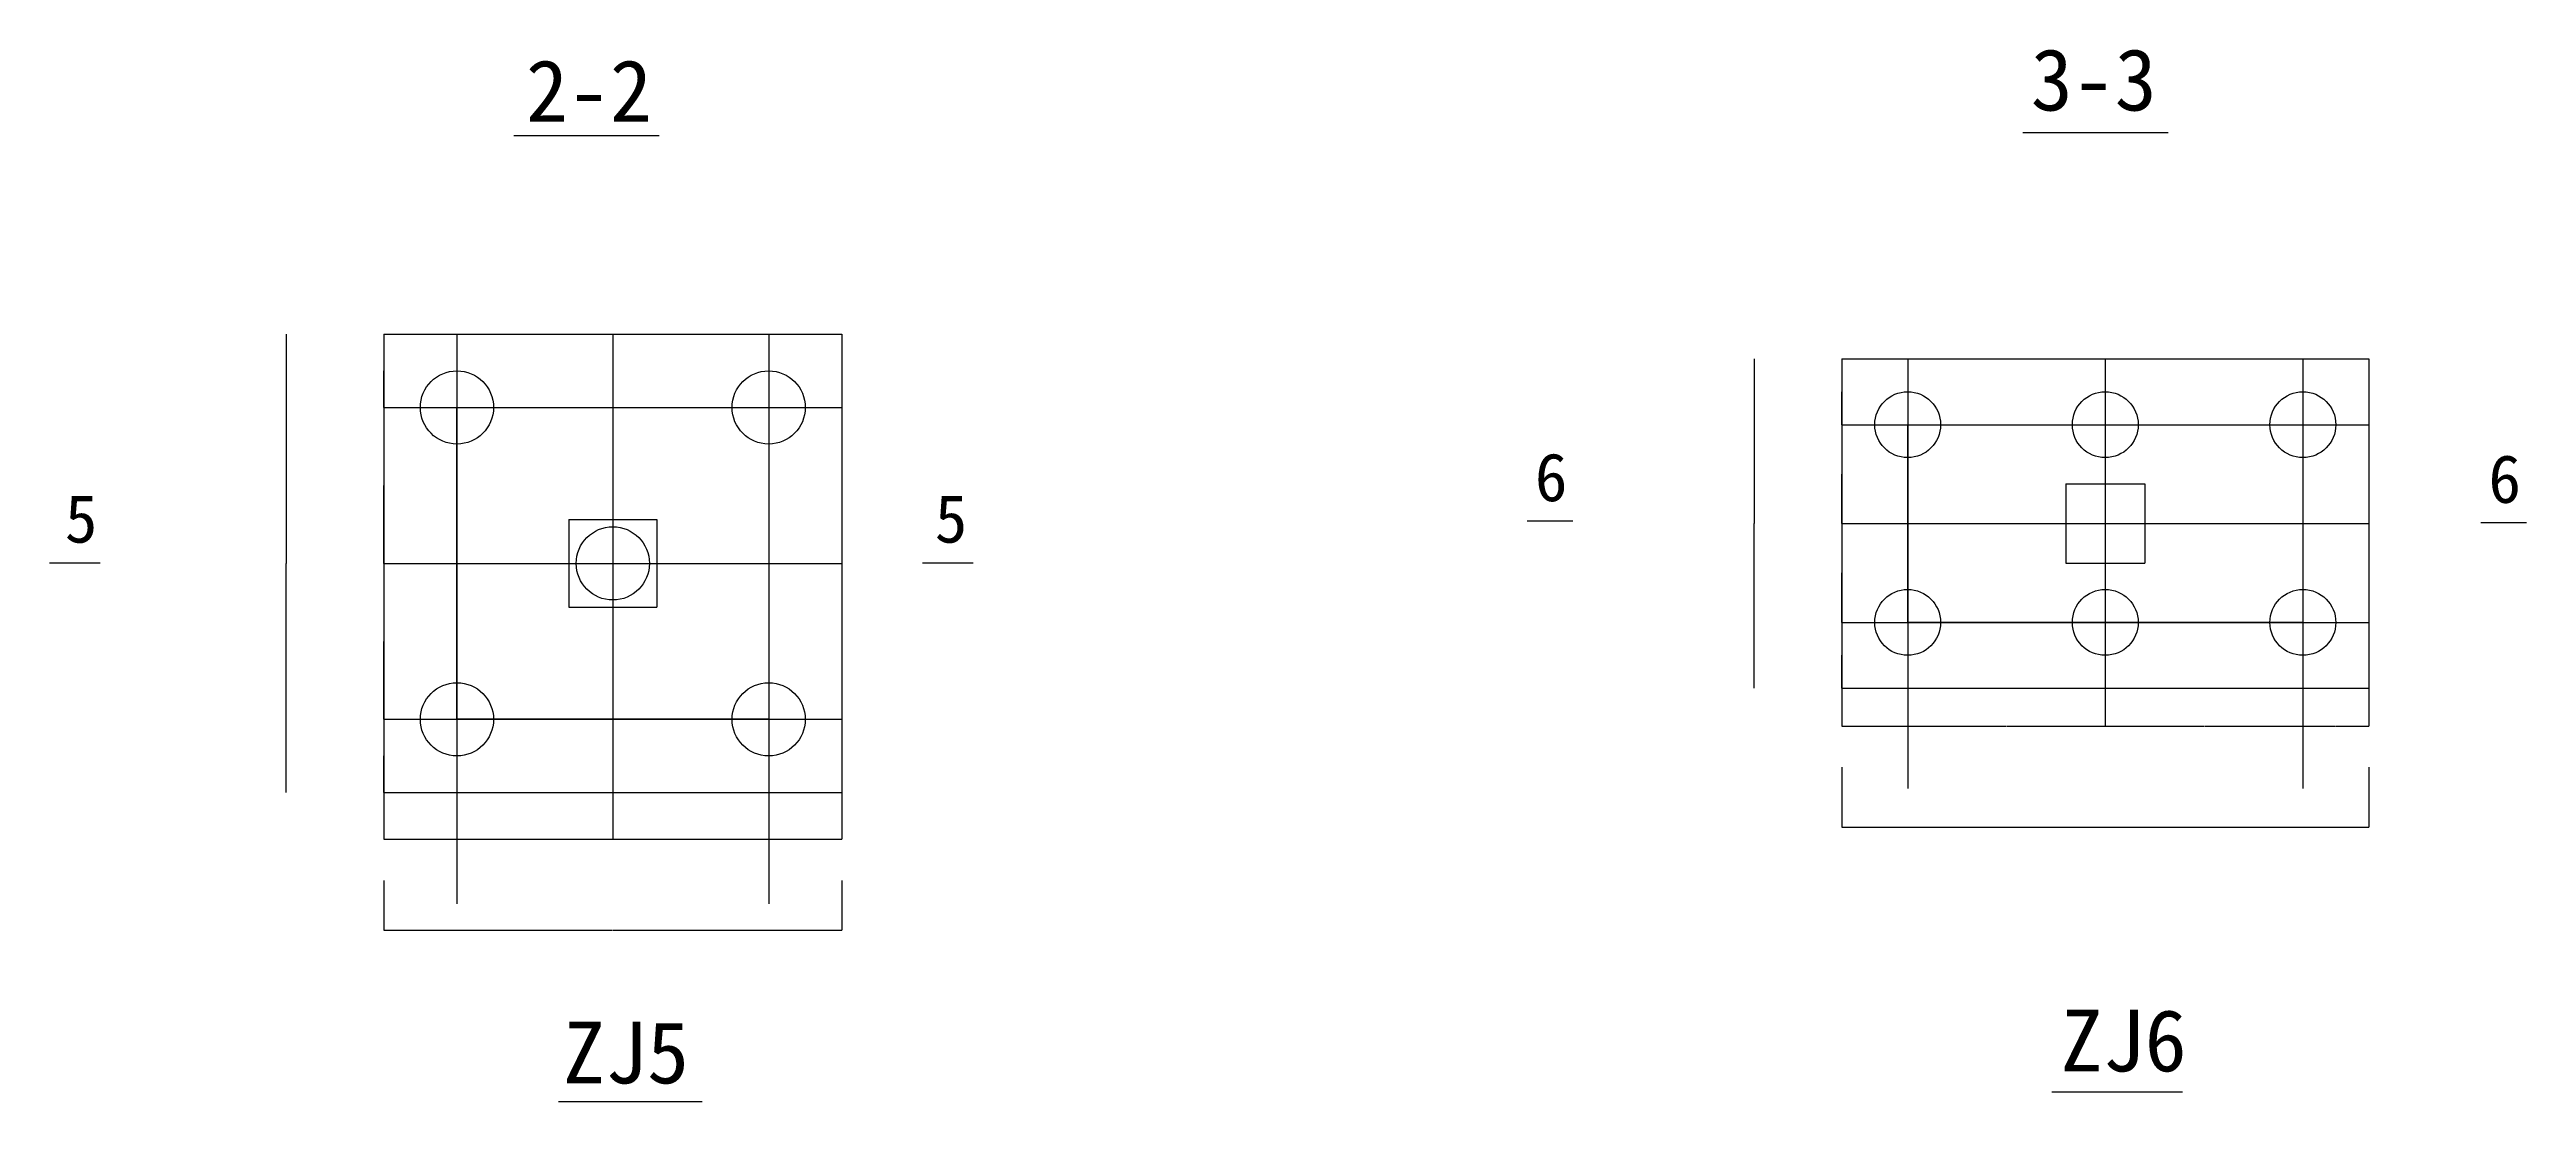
# Model space of a CAD drawing. Header units: metres. Extents: x 5647 to 71238, y 8406 to 50306.
# Drawn here: x 23535 to 41595, y 30920 to 38586 of the extents above; entities that cross this region are included whole.
import ezdxf

# ---------------------------------------------------------------- set-up
doc = ezdxf.new("R2010")
doc.units = ezdxf.units.M
for name, color, linetype in [('AXIS', 7, 'Continuous'), ('CCX', 7, 'Continuous'), ('LI', 7, 'Continuous'), ('LIS', 2, 'Continuous'), ('LT', 7, 'Continuous'), ('TXT', 7, 'Continuous'), ('ZU', 2, 'Continuous')]:
    doc.layers.add(name, color=color, linetype=linetype)
doc.dimstyles.get("Standard").update_dxf_attribs({"dimtxt": 2.5, "dimasz": 2.5, "dimexe": 1.25, "dimexo": 0.625, "dimtad": 1, "dimcen": 2.5, "dimazin": 3, "dimtfac": 1, "dimtmove": 0, "dimatfit": 3})

# ---------------------------------------------------------------- blocks, each defined once
blk = doc.blocks.new('_CLOSEDFILLED')
at = {"color": 0, "linetype": 'BYBLOCK'}
blk.add_solid([(-1, 0), (0, 0), (-1, 0)], dxfattribs=at)
blk = doc.blocks.new('*D35')
for p, q in [((25972.18, 33704.65), (25972.18, 33437.85)), ((25971.93, 33437.85), (25971.68, 33437.85)), ((25972.18, 33171.04), (25972.18, 33437.85)), ((25972.18, 33437.85), (25972.18, 33437.85)), ((25972.43, 33437.85), (25972.68, 33437.85))]:
    blk.add_line(p, q)
at = {"layer": 'Defpoints'}
for p in [(25972.18, 33704.65), (25972.18, 33437.85), (25972.18, 33171.04)]:
    blk.add_point(p, dxfattribs=at)
at = {"layer": 'CCX', "xscale": 0.25, "yscale": 0.25}
blk.add_blockref('_CLOSEDFILLED', (25972.18, 33437.85), dxfattribs=at)
at = {"layer": 'CCX', "xscale": 0.25, "yscale": 0.25, "rotation": 180}
blk.add_blockref('_CLOSEDFILLED', (25972.18, 33437.85), dxfattribs=at)
at = {"layer": 'CCX', "insert": (25972.18, 33438.975), "char_height": 1, "attachment_point": 5}
blk.add_mtext('350', dxfattribs=at)
blk = doc.blocks.new('*D36')
for p, q in [((36603.19, 33931.05), (36603.19, 33655.2)), ((37083.44, 33931.05), (37083.44, 33655.2)), ((36603.44, 33655.2), (36841.815, 33655.2)), ((36844.815, 33655.2), (37083.19, 33655.2))]:
    blk.add_line(p, q)
at = {"layer": 'Defpoints'}
for p in [(36603.19, 33931.05), (37083.44, 33931.05), (36603.19, 33655.2)]:
    blk.add_point(p, dxfattribs=at)
at = {"layer": 'CCX', "xscale": 0.25, "yscale": 0.25, "rotation": 180}
blk.add_blockref('_CLOSEDFILLED', (36603.19, 33655.2), dxfattribs=at)
at = {"layer": 'CCX', "xscale": 0.25, "yscale": 0.25}
blk.add_blockref('_CLOSEDFILLED', (37083.44, 33655.2), dxfattribs=at)
at = {"layer": 'CCX', "insert": (36843.315, 33655.2), "char_height": 1, "attachment_point": 5}
blk.add_mtext('350', dxfattribs=at)
blk = doc.blocks.new('*D37')
for p, q in [((36603.19, 34411.3), (36603.19, 34171.17)), ((36602.94, 34171.17), (36602.69, 34171.17)), ((36603.19, 33931.05), (36603.19, 34171.17)), ((36603.19, 34171.17), (36603.19, 34171.17)), ((36603.44, 34171.17), (36603.69, 34171.17))]:
    blk.add_line(p, q)
at = {"layer": 'Defpoints'}
for p in [(36603.19, 34411.3), (36603.19, 34171.17), (36603.19, 33931.05)]:
    blk.add_point(p, dxfattribs=at)
at = {"layer": 'CCX', "xscale": 0.25, "yscale": 0.25}
blk.add_blockref('_CLOSEDFILLED', (36603.19, 34171.17), dxfattribs=at)
at = {"layer": 'CCX', "xscale": 0.25, "yscale": 0.25, "rotation": 180}
blk.add_blockref('_CLOSEDFILLED', (36603.19, 34171.17), dxfattribs=at)
at = {"layer": 'CCX', "insert": (36603.19, 34172.295), "char_height": 1, "attachment_point": 5}
blk.add_mtext('350', dxfattribs=at)
blk = doc.blocks.new('*D38')
for p, q in [((36603.19, 35852.04), (36603.19, 35491.86)), ((36602.94, 35491.86), (36602.69, 35491.86)), ((36603.19, 35131.67), (36603.19, 35491.86)), ((36603.19, 35491.86), (36603.19, 35491.86)), ((36603.44, 35491.86), (36603.69, 35491.86))]:
    blk.add_line(p, q)
at = {"layer": 'Defpoints'}
for p in [(36603.19, 35852.04), (36603.19, 35491.86), (36603.19, 35131.67)]:
    blk.add_point(p, dxfattribs=at)
at = {"layer": 'CCX', "xscale": 0.25, "yscale": 0.25}
blk.add_blockref('_CLOSEDFILLED', (36603.19, 35491.86), dxfattribs=at)
at = {"layer": 'CCX', "xscale": 0.25, "yscale": 0.25, "rotation": 180}
blk.add_blockref('_CLOSEDFILLED', (36603.19, 35491.86), dxfattribs=at)
at = {"layer": 'CCX', "insert": (36603.19, 35492.985), "char_height": 1, "attachment_point": 5}
blk.add_mtext('600', dxfattribs=at)
blk = doc.blocks.new('*D39')
for p, q in [((36603.19, 35131.67), (36603.19, 34771.48)), ((36602.94, 34771.48), (36602.69, 34771.48)), ((36603.19, 34411.3), (36603.19, 34771.48)), ((36603.19, 34771.48), (36603.19, 34771.48)), ((36603.44, 34771.48), (36603.69, 34771.48))]:
    blk.add_line(p, q)
at = {"layer": 'Defpoints'}
for p in [(36603.19, 35131.67), (36603.19, 34771.48), (36603.19, 34411.3)]:
    blk.add_point(p, dxfattribs=at)
at = {"layer": 'CCX', "xscale": 0.25, "yscale": 0.25}
blk.add_blockref('_CLOSEDFILLED', (36603.19, 34771.48), dxfattribs=at)
at = {"layer": 'CCX', "xscale": 0.25, "yscale": 0.25, "rotation": 180}
blk.add_blockref('_CLOSEDFILLED', (36603.19, 34771.48), dxfattribs=at)
at = {"layer": 'CCX', "insert": (36603.19, 34772.605), "char_height": 1, "attachment_point": 5}
blk.add_mtext('600', dxfattribs=at)
blk = doc.blocks.new('*D40')
for p, q in [((36603.19, 36332.29), (36603.19, 36092.17)), ((36602.94, 36092.17), (36602.69, 36092.17)), ((36603.19, 35852.04), (36603.19, 36092.17)), ((36603.19, 36092.17), (36603.19, 36092.17)), ((36603.44, 36092.17), (36603.69, 36092.17))]:
    blk.add_line(p, q)
at = {"layer": 'Defpoints'}
for p in [(36603.19, 36332.29), (36603.19, 36092.17), (36603.19, 35852.04)]:
    blk.add_point(p, dxfattribs=at)
at = {"layer": 'CCX', "xscale": 0.25, "yscale": 0.25}
blk.add_blockref('_CLOSEDFILLED', (36603.19, 36092.17), dxfattribs=at)
at = {"layer": 'CCX', "xscale": 0.25, "yscale": 0.25, "rotation": 180}
blk.add_blockref('_CLOSEDFILLED', (36603.19, 36092.17), dxfattribs=at)
at = {"layer": 'CCX', "insert": (36603.19, 36093.295), "char_height": 1, "attachment_point": 5}
blk.add_mtext('350', dxfattribs=at)
blk = doc.blocks.new('*D47')
for p, q in [((38524.18, 33931.05), (38524.18, 33655.2)), ((39964.93, 33931.05), (39964.93, 33655.2)), ((38524.43, 33655.2), (39242.555, 33655.2)), ((39246.555, 33655.2), (39964.68, 33655.2))]:
    blk.add_line(p, q)
at = {"layer": 'Defpoints'}
for p in [(38524.18, 33931.05), (39964.93, 33931.05), (38524.18, 33655.2)]:
    blk.add_point(p, dxfattribs=at)
at = {"layer": 'CCX', "xscale": 0.25, "yscale": 0.25, "rotation": 180}
blk.add_blockref('_CLOSEDFILLED', (38524.18, 33655.2), dxfattribs=at)
at = {"layer": 'CCX', "xscale": 0.25, "yscale": 0.25}
blk.add_blockref('_CLOSEDFILLED', (39964.93, 33655.2), dxfattribs=at)
at = {"layer": 'CCX', "insert": (39244.555, 33655.2), "char_height": 1, "attachment_point": 5}
blk.add_mtext('1200', dxfattribs=at)
blk = doc.blocks.new('*D48')
for p, q in [((37083.44, 33931.05), (37083.44, 33655.2)), ((38524.18, 33931.05), (38524.18, 33655.2)), ((37083.69, 33655.2), (37801.81, 33655.2)), ((37805.81, 33655.2), (38523.93, 33655.2))]:
    blk.add_line(p, q)
at = {"layer": 'Defpoints'}
for p in [(37083.44, 33931.05), (38524.18, 33931.05), (37083.44, 33655.2)]:
    blk.add_point(p, dxfattribs=at)
at = {"layer": 'CCX', "xscale": 0.25, "yscale": 0.25, "rotation": 180}
blk.add_blockref('_CLOSEDFILLED', (37083.44, 33655.2), dxfattribs=at)
at = {"layer": 'CCX', "xscale": 0.25, "yscale": 0.25}
blk.add_blockref('_CLOSEDFILLED', (38524.18, 33655.2), dxfattribs=at)
at = {"layer": 'CCX', "insert": (37803.81, 33655.2), "char_height": 1, "attachment_point": 5}
blk.add_mtext('1200', dxfattribs=at)
blk = doc.blocks.new('*D49')
for p, q in [((39964.93, 33931.05), (39964.93, 33655.2)), ((40445.18, 33931.05), (40445.18, 33655.2)), ((39965.18, 33655.2), (40203.555, 33655.2)), ((40206.555, 33655.2), (40444.93, 33655.2))]:
    blk.add_line(p, q)
at = {"layer": 'Defpoints'}
for p in [(39964.93, 33931.05), (40445.18, 33931.05), (39964.93, 33655.2)]:
    blk.add_point(p, dxfattribs=at)
at = {"layer": 'CCX', "xscale": 0.25, "yscale": 0.25, "rotation": 180}
blk.add_blockref('_CLOSEDFILLED', (39964.93, 33655.2), dxfattribs=at)
at = {"layer": 'CCX', "xscale": 0.25, "yscale": 0.25}
blk.add_blockref('_CLOSEDFILLED', (40445.18, 33655.2), dxfattribs=at)
at = {"layer": 'CCX', "insert": (40205.055, 33655.2), "char_height": 1, "attachment_point": 5}
blk.add_mtext('350', dxfattribs=at)
blk = doc.blocks.new('*D94')
for p, q in [((27642.38, 33171.04), (27642.38, 32831.21)), ((28778.97, 33171.04), (28778.97, 32831.21)), ((27642.63, 32831.21), (28209.175, 32831.21)), ((28212.175, 32831.21), (28778.72, 32831.21))]:
    blk.add_line(p, q)
at = {"layer": 'Defpoints'}
for p in [(27642.38, 33171.04), (28778.97, 33171.04), (27642.38, 32831.21)]:
    blk.add_point(p, dxfattribs=at)
at = {"layer": 'CCX', "xscale": 0.25, "yscale": 0.25, "rotation": 180}
blk.add_blockref('_CLOSEDFILLED', (27642.38, 32831.21), dxfattribs=at)
at = {"layer": 'CCX', "xscale": 0.25, "yscale": 0.25}
blk.add_blockref('_CLOSEDFILLED', (28778.97, 32831.21), dxfattribs=at)
at = {"layer": 'CCX', "insert": (28210.675, 32831.21), "char_height": 1, "attachment_point": 5}
blk.add_mtext('800', dxfattribs=at)
blk = doc.blocks.new('*D95')
for p, q in [((26505.79, 33171.04), (26505.79, 32831.21)), ((27642.38, 33171.04), (27642.38, 32831.21)), ((26506.04, 32831.21), (27072.585, 32831.21)), ((27075.585, 32831.21), (27642.13, 32831.21))]:
    blk.add_line(p, q)
at = {"layer": 'Defpoints'}
for p in [(26505.79, 33171.04), (27642.38, 33171.04), (26505.79, 32831.21)]:
    blk.add_point(p, dxfattribs=at)
at = {"layer": 'CCX', "xscale": 0.25, "yscale": 0.25, "rotation": 180}
blk.add_blockref('_CLOSEDFILLED', (26505.79, 32831.21), dxfattribs=at)
at = {"layer": 'CCX', "xscale": 0.25, "yscale": 0.25}
blk.add_blockref('_CLOSEDFILLED', (27642.38, 32831.21), dxfattribs=at)
at = {"layer": 'CCX', "insert": (27074.085, 32831.21), "char_height": 1, "attachment_point": 5}
blk.add_mtext('800', dxfattribs=at)
blk = doc.blocks.new('*D96')
for p, q in [((25972.18, 33171.04), (25972.18, 32831.21)), ((26505.79, 33171.04), (26505.79, 32831.21)), ((25972.43, 32831.21), (26237.485, 32831.21)), ((26240.485, 32831.21), (26505.54, 32831.21))]:
    blk.add_line(p, q)
at = {"layer": 'Defpoints'}
for p in [(25972.18, 33171.04), (26505.79, 33171.04), (25972.18, 32831.21)]:
    blk.add_point(p, dxfattribs=at)
at = {"layer": 'CCX', "xscale": 0.25, "yscale": 0.25, "rotation": 180}
blk.add_blockref('_CLOSEDFILLED', (25972.18, 32831.21), dxfattribs=at)
at = {"layer": 'CCX', "xscale": 0.25, "yscale": 0.25}
blk.add_blockref('_CLOSEDFILLED', (26505.79, 32831.21), dxfattribs=at)
at = {"layer": 'CCX', "insert": (26238.985, 32831.21), "char_height": 1, "attachment_point": 5}
blk.add_mtext('350', dxfattribs=at)
blk = doc.blocks.new('*D97')
for p, q in [((28778.97, 33171.04), (28778.97, 32831.21)), ((29312.58, 33171.04), (29312.58, 32831.21)), ((28779.22, 32831.21), (29044.275, 32831.21)), ((29047.275, 32831.21), (29312.33, 32831.21))]:
    blk.add_line(p, q)
at = {"layer": 'Defpoints'}
for p in [(28778.97, 33171.04), (29312.58, 33171.04), (28778.97, 32831.21)]:
    blk.add_point(p, dxfattribs=at)
at = {"layer": 'CCX', "xscale": 0.25, "yscale": 0.25, "rotation": 180}
blk.add_blockref('_CLOSEDFILLED', (28778.97, 32831.21), dxfattribs=at)
at = {"layer": 'CCX', "xscale": 0.25, "yscale": 0.25}
blk.add_blockref('_CLOSEDFILLED', (29312.58, 32831.21), dxfattribs=at)
at = {"layer": 'CCX', "insert": (29045.775, 32831.21), "char_height": 1, "attachment_point": 5}
blk.add_mtext('350', dxfattribs=at)
blk = doc.blocks.new('*D111')
for p, q in [((25972.18, 35977.83), (25972.18, 35409.54)), ((25971.93, 35409.54), (25971.68, 35409.54)), ((25972.18, 34841.24), (25972.18, 35409.54)), ((25972.18, 35409.54), (25972.18, 35409.54)), ((25972.43, 35409.54), (25972.68, 35409.54))]:
    blk.add_line(p, q)
at = {"layer": 'Defpoints'}
for p in [(25972.18, 35977.83), (25972.18, 35409.54), (25972.18, 34841.24)]:
    blk.add_point(p, dxfattribs=at)
at = {"layer": 'CCX', "xscale": 0.25, "yscale": 0.25}
blk.add_blockref('_CLOSEDFILLED', (25972.18, 35409.54), dxfattribs=at)
at = {"layer": 'CCX', "xscale": 0.25, "yscale": 0.25, "rotation": 180}
blk.add_blockref('_CLOSEDFILLED', (25972.18, 35409.54), dxfattribs=at)
at = {"layer": 'CCX', "insert": (25972.18, 35410.665), "char_height": 1, "attachment_point": 5}
blk.add_mtext('800', dxfattribs=at)
blk = doc.blocks.new('*D112')
for p, q in [((25972.18, 34841.24), (25972.18, 34272.95)), ((25971.93, 34272.95), (25971.68, 34272.95)), ((25972.18, 33704.65), (25972.18, 34272.95)), ((25972.18, 34272.95), (25972.18, 34272.95)), ((25972.43, 34272.95), (25972.68, 34272.95))]:
    blk.add_line(p, q)
at = {"layer": 'Defpoints'}
for p in [(25972.18, 34841.24), (25972.18, 34272.95), (25972.18, 33704.65)]:
    blk.add_point(p, dxfattribs=at)
at = {"layer": 'CCX', "xscale": 0.25, "yscale": 0.25}
blk.add_blockref('_CLOSEDFILLED', (25972.18, 34272.95), dxfattribs=at)
at = {"layer": 'CCX', "xscale": 0.25, "yscale": 0.25, "rotation": 180}
blk.add_blockref('_CLOSEDFILLED', (25972.18, 34272.95), dxfattribs=at)
at = {"layer": 'CCX', "insert": (25972.18, 34274.075), "char_height": 1, "attachment_point": 5}
blk.add_mtext('800', dxfattribs=at)
blk = doc.blocks.new('*D113')
for p, q in [((25972.18, 36511.44), (25972.18, 36244.64)), ((25971.93, 36244.64), (25971.68, 36244.64)), ((25972.18, 35977.83), (25972.18, 36244.64)), ((25972.18, 36244.64), (25972.18, 36244.64)), ((25972.43, 36244.64), (25972.68, 36244.64))]:
    blk.add_line(p, q)
at = {"layer": 'Defpoints'}
for p in [(25972.18, 36511.44), (25972.18, 36244.64), (25972.18, 35977.83)]:
    blk.add_point(p, dxfattribs=at)
at = {"layer": 'CCX', "xscale": 0.25, "yscale": 0.25}
blk.add_blockref('_CLOSEDFILLED', (25972.18, 36244.64), dxfattribs=at)
at = {"layer": 'CCX', "xscale": 0.25, "yscale": 0.25, "rotation": 180}
blk.add_blockref('_CLOSEDFILLED', (25972.18, 36244.64), dxfattribs=at)
at = {"layer": 'CCX', "insert": (25972.18, 36245.765), "char_height": 1, "attachment_point": 5}
blk.add_mtext('350', dxfattribs=at)
blk = doc.blocks.new('*D120')
for p, q in [((36603.19, 33355.2), (36603.19, 32918.73)), ((40445.18, 33355.2), (40445.18, 32918.73)), ((36603.44, 32918.73), (38522.185, 32918.73)), ((38526.185, 32918.73), (40444.93, 32918.73))]:
    blk.add_line(p, q)
at = {"layer": 'Defpoints'}
for p in [(36603.19, 33355.2), (40445.18, 33355.2), (36603.19, 32918.73)]:
    blk.add_point(p, dxfattribs=at)
at = {"xscale": 0.25, "yscale": 0.25, "rotation": 180}
blk.add_blockref('_CLOSEDFILLED', (36603.19, 32918.73), dxfattribs=at)
at = {"xscale": 0.25, "yscale": 0.25}
blk.add_blockref('_CLOSEDFILLED', (40445.18, 32918.73), dxfattribs=at)
at = {"insert": (38524.185, 32918.73), "char_height": 1, "attachment_point": 5}
blk.add_mtext('3100', dxfattribs=at)
blk = doc.blocks.new('*D121')
for p, q in [((35963.55, 36332.29), (35963.55, 35131.67)), ((35963.3, 35131.67), (35963.05, 35131.67)), ((35963.55, 33931.05), (35963.55, 35131.67)), ((35963.55, 35131.67), (35963.55, 35131.67)), ((35963.8, 35131.67), (35964.05, 35131.67))]:
    blk.add_line(p, q)
at = {"layer": 'Defpoints'}
for p in [(35963.55, 36332.29), (35963.55, 35131.67), (35963.55, 33931.05)]:
    blk.add_point(p, dxfattribs=at)
at = {"xscale": 0.25, "yscale": 0.25}
blk.add_blockref('_CLOSEDFILLED', (35963.55, 35131.67), dxfattribs=at)
at = {"xscale": 0.25, "yscale": 0.25, "rotation": 180}
blk.add_blockref('_CLOSEDFILLED', (35963.55, 35131.67), dxfattribs=at)
at = {"insert": (35963.55, 35132.795), "char_height": 1, "attachment_point": 5}
blk.add_mtext('1900', dxfattribs=at)
blk = doc.blocks.new('*D122')
for p, q in [((25261.46, 36511.44), (25261.46, 34841.24)), ((25261.21, 34841.24), (25260.96, 34841.24)), ((25261.46, 33171.04), (25261.46, 34841.24)), ((25261.46, 34841.24), (25261.46, 34841.24)), ((25261.71, 34841.24), (25261.96, 34841.24))]:
    blk.add_line(p, q)
at = {"layer": 'Defpoints'}
for p in [(25261.46, 36511.44), (25261.46, 34841.24), (25261.46, 33171.04)]:
    blk.add_point(p, dxfattribs=at)
at = {"xscale": 0.25, "yscale": 0.25}
blk.add_blockref('_CLOSEDFILLED', (25261.46, 34841.24), dxfattribs=at)
at = {"xscale": 0.25, "yscale": 0.25, "rotation": 180}
blk.add_blockref('_CLOSEDFILLED', (25261.46, 34841.24), dxfattribs=at)
at = {"insert": (25261.46, 34842.365), "char_height": 1, "attachment_point": 5}
blk.add_mtext('2400', dxfattribs=at)
blk = doc.blocks.new('*D125')
for p, q in [((25972.18, 32531.21), (25972.18, 32167.66)), ((29312.58, 32531.21), (29312.58, 32167.66)), ((25972.43, 32167.66), (27640.38, 32167.66)), ((27644.38, 32167.66), (29312.33, 32167.66))]:
    blk.add_line(p, q)
at = {"layer": 'Defpoints'}
for p in [(25972.18, 32531.21), (29312.58, 32531.21), (25972.18, 32167.66)]:
    blk.add_point(p, dxfattribs=at)
at = {"xscale": 0.25, "yscale": 0.25, "rotation": 180}
blk.add_blockref('_CLOSEDFILLED', (25972.18, 32167.66), dxfattribs=at)
at = {"xscale": 0.25, "yscale": 0.25}
blk.add_blockref('_CLOSEDFILLED', (29312.58, 32167.66), dxfattribs=at)
at = {"insert": (27642.38, 32167.66), "char_height": 1, "attachment_point": 5}
blk.add_mtext('2400', dxfattribs=at)

msp = doc.modelspace()

# ---------------------------------------------------------------- linework, layer by layer
at = {"layer": 'AXIS'}
for p, q in [((26505.79, 36511.44), (26505.79, 32360.26)), ((27642.38, 36511.44), (27642.38, 33171.04)), ((28778.97, 36511.44), (28778.97, 32360.26)), ((37083.44, 36332.29), (37083.44, 33201.35)), ((38524.18, 36332.29), (38524.18, 33931.05)), ((39964.93, 36332.29), (39964.93, 33201.35)), ((25972.18, 35977.83), (29312.58, 35977.83)), ((36603.19, 35852.04), (40445.18, 35852.04)), ((36603.19, 35131.67), (40445.18, 35131.67)), ((25972.18, 34841.24), (29312.58, 34841.24)), ((36603.19, 34411.3), (40445.18, 34411.3)), ((25972.18, 33704.65), (29312.58, 33704.65))]:
    msp.add_line(p, q, dxfattribs=at)
at = {"layer": 'LI'}
for centre, radius in [((26505.79, 35977.83), 266.81), ((28778.97, 35977.83), 266.81), ((37083.44, 35852.04), 240.12), ((38524.18, 35852.04), 240.12), ((39964.93, 35852.04), 240.12), ((27642.38, 34841.24), 266.81), ((37083.44, 34411.3), 240.12), ((38524.18, 34411.3), 240.12), ((39964.93, 34411.3), 240.12), ((26505.79, 33704.65), 266.81), ((28778.97, 33704.65), 266.81)]:
    msp.add_circle(centre, radius, dxfattribs=at)
at = {"layer": 'LIS'}
for p, q in [((25972.18, 36511.44), (25972.18, 33171.04)), ((25972.18, 36511.44), (29312.58, 36511.44)), ((29312.58, 36511.44), (29312.58, 33171.04)), ((36603.19, 36332.29), (40445.18, 36332.29)), ((36603.19, 36332.29), (36603.19, 33931.05)), ((40445.18, 36332.29), (40445.18, 33931.05)), ((26505.79, 33704.65), (26505.79, 35977.83)), ((26505.79, 35977.83), (28778.97, 35977.83)), ((28778.97, 35977.83), (28778.97, 33704.65)), ((37083.44, 34411.3), (37083.44, 35852.04)), ((37083.44, 35852.04), (39964.93, 35852.04)), ((39964.93, 35852.04), (39964.93, 34411.3)), ((39964.93, 34411.3), (37083.44, 34411.3)), ((36603.19, 33931.05), (40445.18, 33931.05)), ((28778.97, 33704.65), (26505.79, 33704.65)), ((25972.18, 33171.04), (29312.58, 33171.04))]:
    msp.add_line(p, q, dxfattribs=at)
at = {"layer": 'LT'}
for points in [[(26920.31, 37960.73), (27980.23, 37960.73)], [(37922.58, 37980.67), (38982.5, 37980.67)], [(34309.14, 35150.75), (34642.41, 35150.75)], [(41261.81, 35138.53), (41595.08, 35138.53)], [(23535.41, 34845.07), (23905.72, 34845.07)], [(29899.66, 34845.07), (30269.96, 34845.07)], [(27247.5, 30919.8), (28294.78, 30919.8)], [(38133.96, 30989.53), (39086.03, 30989.53)]]:
    msp.add_lwpolyline(points, dxfattribs=at)
at = {"layer": 'ZU'}
for p, q in [((38236.04, 35419.82), (38236.04, 34843.52)), ((38236.04, 35419.82), (38812.33, 35419.82)), ((38812.33, 35419.82), (38812.33, 34843.52)), ((27322.21, 35161.41), (27322.21, 34521.07)), ((27322.21, 35161.41), (27962.54, 35161.41)), ((27962.54, 35161.41), (27962.54, 34521.07)), ((38236.04, 34843.52), (38812.33, 34843.52)), ((27322.21, 34521.07), (27962.54, 34521.07))]:
    msp.add_line(p, q, dxfattribs=at)

# ---------------------------------------------------------------- texts
at = {"layer": 'TXT'}
for s, height, p in [('2-2', 450, (27008.8, 38060.34)), ('3-3', 450, (37980.85, 38141.52)), ('6', 350, (34364.85, 35294.35)), ('6', 350, (41317.52, 35282.14)), ('5', 350, (23646.93, 34992.24)), ('5', 350, (29989.44, 34992.24)), ('ZJ5', 450, (27279.9, 31051.42)), ('ZJ6', 450, (38199.08, 31138.86))]:
    msp.add_text(s, height=height, dxfattribs=at).set_placement(p)

# ---------------------------------------------------------------- dimensions: what is measured, and where the dimension line sits
for base, p1, p2, text, picture, middle in [((25261.46, 34841.24), (25261.46, 33171.04), (25261.46, 36511.44), '2400', '*D122', (25261.46, 34842.365)), ((35963.55, 35131.67), (35963.55, 33931.05), (35963.55, 36332.29), '1900', '*D121', (35963.55, 35132.795)), ((36603.19, 32918.73), (36603.19, 33355.2), (40445.18, 33355.2), '3100', '*D120', (38524.185, 32918.73)), ((25972.18, 32167.66), (25972.18, 32531.21), (29312.58, 32531.21), '2400', '*D125', (27642.38, 32167.66))]:
    dim = msp.add_linear_dim(base=base, p1=p1, p2=p2, text=text, dimstyle='Standard')
    dim.commit()
    dim.dimension.update_dxf_attribs({"geometry": picture, "text_midpoint": middle})
at = {"layer": 'CCX'}
for base, p1, p2, text, picture, middle in [((25972.18, 36244.64), (25972.18, 35977.83), (25972.18, 36511.44), '350', '*D113', (25972.18, 36245.765)), ((36603.19, 36092.17), (36603.19, 35852.04), (36603.19, 36332.29), '350', '*D40', (36603.19, 36093.295)), ((25972.18, 35409.54), (25972.18, 34841.24), (25972.18, 35977.83), '800', '*D111', (25972.18, 35410.665)), ((36603.19, 35491.86), (36603.19, 35131.67), (36603.19, 35852.04), '600', '*D38', (36603.19, 35492.985)), ((36603.19, 34771.48), (36603.19, 34411.3), (36603.19, 35131.67), '600', '*D39', (36603.19, 34772.605)), ((25972.18, 34272.95), (25972.18, 33704.65), (25972.18, 34841.24), '800', '*D112', (25972.18, 34274.075)), ((36603.19, 34171.17), (36603.19, 33931.05), (36603.19, 34411.3), '350', '*D37', (36603.19, 34172.295)), ((36603.19, 33655.2), (36603.19, 33931.05), (37083.44, 33931.05), '350', '*D36', (36843.315, 33655.2)), ((37083.44, 33655.2), (37083.44, 33931.05), (38524.18, 33931.05), '1200', '*D48', (37803.81, 33655.2)), ((38524.18, 33655.2), (38524.18, 33931.05), (39964.93, 33931.05), '1200', '*D47', (39244.555, 33655.2)), ((39964.93, 33655.2), (39964.93, 33931.05), (40445.18, 33931.05), '350', '*D49', (40205.055, 33655.2)), ((25972.18, 33437.85), (25972.18, 33171.04), (25972.18, 33704.65), '350', '*D35', (25972.18, 33438.975)), ((25972.18, 32831.21), (25972.18, 33171.04), (26505.79, 33171.04), '350', '*D96', (26238.985, 32831.21)), ((26505.79, 32831.21), (26505.79, 33171.04), (27642.38, 33171.04), '800', '*D95', (27074.085, 32831.21)), ((27642.38, 32831.21), (27642.38, 33171.04), (28778.97, 33171.04), '800', '*D94', (28210.675, 32831.21)), ((28778.97, 32831.21), (28778.97, 33171.04), (29312.58, 33171.04), '350', '*D97', (29045.775, 32831.21))]:
    dim = msp.add_linear_dim(base=base, p1=p1, p2=p2, text=text, dimstyle='Standard', dxfattribs=at)
    dim.commit()
    dim.dimension.update_dxf_attribs({"geometry": picture, "text_midpoint": middle})

doc.saveas('drawing.dxf')
